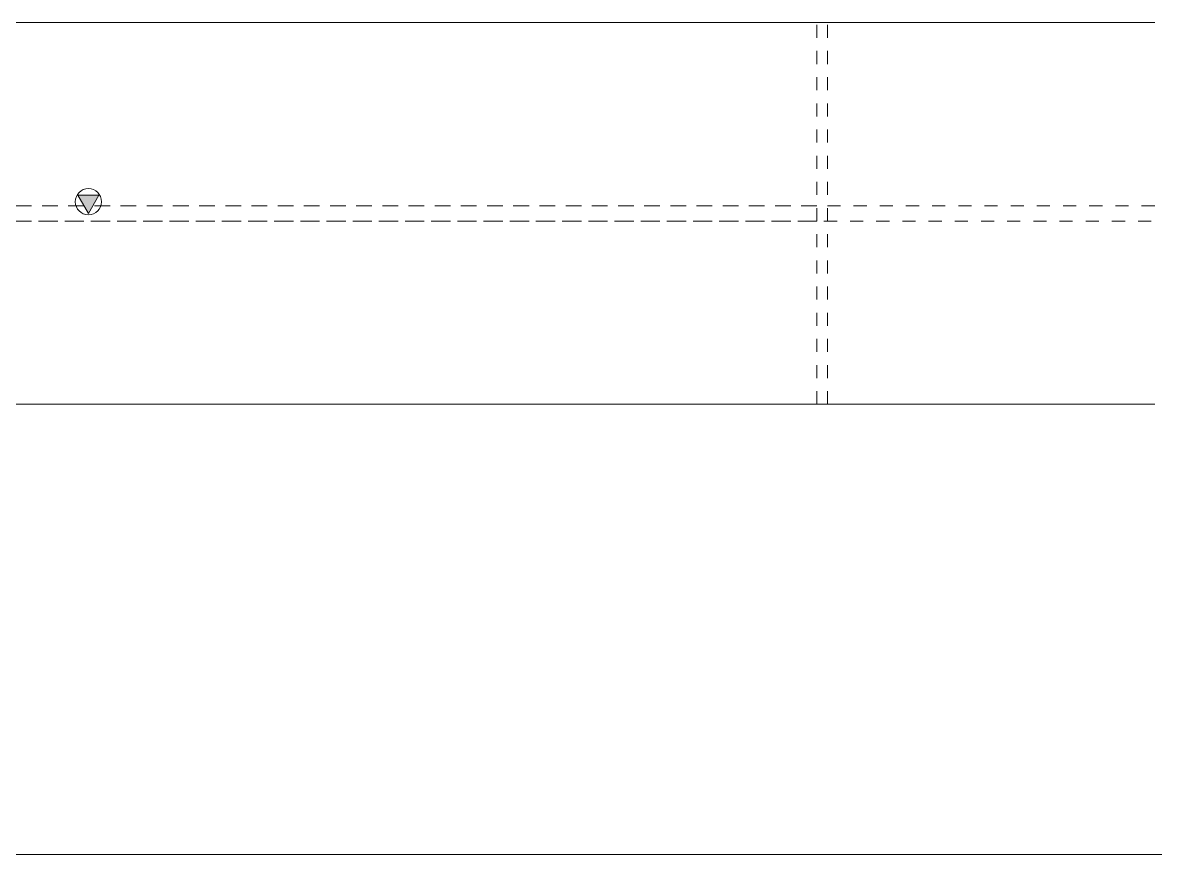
# Model space of a CAD drawing. Header units: millimetres. Extents: x 2 to 825, y 1 to 579.
# Drawn here: x 110.6 to 197.1, y 390.9 to 454.5 of the extents above; entities that cross this region are included whole.
import ezdxf

# ---------------------------------------------------------------- set-up
doc = ezdxf.new("R2010")
doc.units = ezdxf.units.MM
doc.linetypes.add('XKITLINE00', pattern=[0])
doc.linetypes.add('XKITLINE01', pattern=[4, 1, -1, 1, -1])
doc.layers.add('Dimensions', color=7, linetype='Continuous', lineweight=0)
doc.layers.add('Part', color=2, linetype='Continuous', lineweight=0)

# ---------------------------------------------------------------- blocks, each defined once
blk = doc.blocks.new('*A56')
at = {"layer": 'Part'}
blk.add_hatch(color=2, dxfattribs=at).paths.add_polyline_path([(114.805, 441.272), (116.405, 441.272), (115.605, 439.872)], flags=17)
at = {"layer": 'Part', "color": 2, "linetype": 'XKITLINE00', "lineweight": 0}
for p, q in [((197.067, 454.455), (71.933, 454.455)), ((115.605, 439.872), (114.805, 441.272)), ((114.805, 441.272), (116.405, 441.272)), ((116.405, 441.272), (115.605, 439.872)), ((197.067, 425.289), (71.933, 425.289))]:
    blk.add_line(p, q, dxfattribs=at)
at = {"layer": 'Part', "color": 7, "linetype": 'XKITLINE01', "lineweight": 0}
for p, q in [((197.067, 440.455), (65.799, 440.455)), ((65.799, 439.289), (197.067, 439.289))]:
    blk.add_line(p, q, dxfattribs=at)
at = {"layer": 'Part', "color": 2, "linetype": 'XKITLINE00', "lineweight": 0}
blk.add_circle((115.605, 440.772), 1, dxfattribs=at)
blk = doc.blocks.new('*A78')
at = {"layer": 'Part', "color": 7, "linetype": 'XKITLINE01', "lineweight": 0}
for p, q in [((172.067, 454.455), (59.661, 454.455)), ((59.661, 425.289), (59.661, 454.455)), ((59.888, 440.455), (59.888, 454.455)), ((171.265, 425.289), (171.265, 454.455)), ((172.067, 425.289), (172.067, 454.455)), ((171.265, 440.455), (59.888, 440.455)), ((65.35, 440.455), (65.35, 439.289)), ((68.039, 439.289), (68.039, 440.455)), ((171.265, 439.289), (59.888, 439.289)), ((59.888, 425.289), (59.888, 439.289)), ((59.661, 425.289), (172.067, 425.289))]:
    blk.add_line(p, q, dxfattribs=at)
blk = doc.blocks.new('*A100')
at = {"layer": 'Dimensions', "color": 7, "linetype": 'XKITLINE00', "lineweight": 0}
blk.add_line((65.002, 390.896), (677.576, 390.896), dxfattribs=at)

msp = doc.modelspace()

# ---------------------------------------------------------------- block references
at = {"lineweight": 0}
for name in ['*A78', '*A100']:
    msp.add_blockref(name, (0, 0), dxfattribs=at)
at = {"layer": 'Part', "lineweight": 0}
msp.add_blockref('*A56', (0, 0), dxfattribs=at)

doc.saveas('drawing.dxf')
